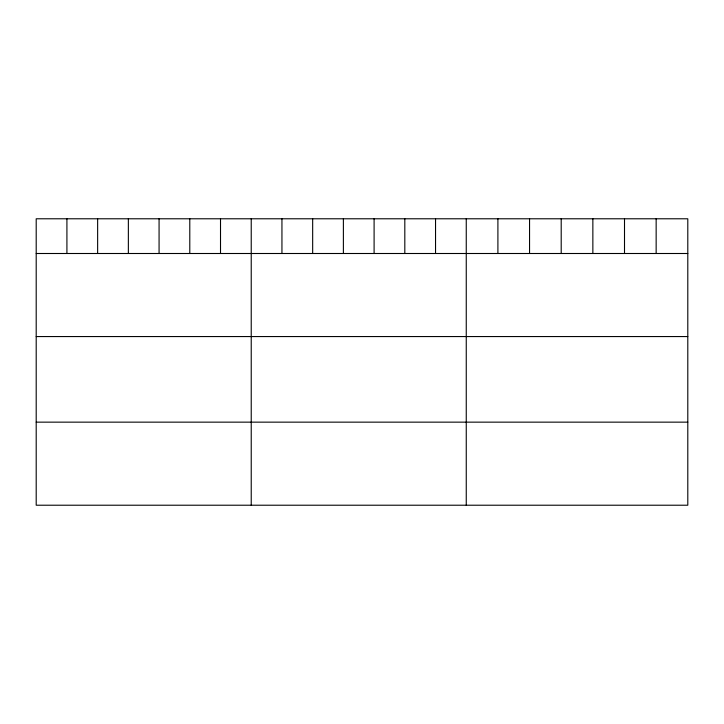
<?xml version="1.0" encoding="UTF-8"?>
<svg xmlns="http://www.w3.org/2000/svg" width="724" height="724" viewBox="0 0 724 724"><rect width="100%" height="100%" fill="white"/><g stroke="black" fill="none" stroke-linecap="round" stroke-linejoin="round"><path stroke-width="1.09" d="M687.8 253.5L687.8 505.216L36.2 505.216L36.2 218.784L687.8 218.784L687.8 253.5L36.2 253.5M36.2 336.56L687.8 336.56M36.2 422.146L687.8 422.146M656.152 218.784L656.152 253.5M624.504 218.784L624.504 253.5M592.856 218.784L592.856 253.5M561.2 218.784L561.2 253.5M529.552 218.784L529.552 253.5M497.904 218.784L497.904 253.5M466.256 218.784L466.256 505.216M435.54 218.784L435.54 253.5M404.816 218.784L404.816 253.5M374.1 218.784L374.1 253.5M343.384 218.784L343.384 253.5M312.668 218.784L312.668 253.5M281.944 218.784L281.944 253.5M251.228 218.784L251.228 505.216M220.512 218.784L220.512 253.5M189.788 218.784L189.788 253.5M159.072 218.784L159.072 253.5M128.356 218.784L128.356 253.5M97.64 218.784L97.64 253.5M66.916 218.784L66.916 253.5"/></g></svg>
